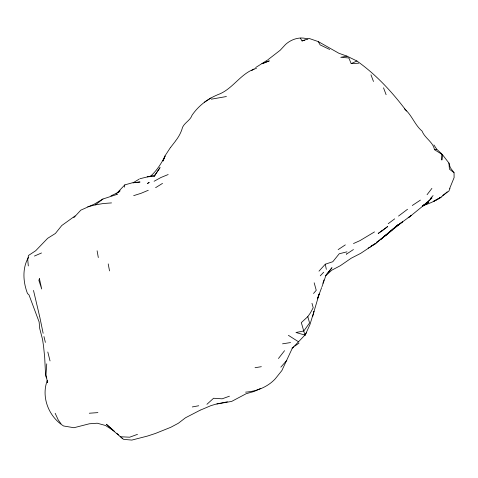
<?xml version="1.0" encoding="UTF-8"?>
<svg xmlns="http://www.w3.org/2000/svg" width="478" height="478" viewBox="0 0 478 478"><rect width="100%" height="100%" fill="white"/><g stroke="black" fill="none" stroke-linecap="round" stroke-linejoin="round"><path stroke-width="0.72" d="M46.742 363.848L46.008 374.453L47.483 382.621M404.418 108.829C411.857 114.935 414.725 124.961 422.08 131.109C424.882 138.321 433.032 141.835 434.502 149.698L442.419 154.627L441.857 160.046L441.797 153.892L436.737 149.261L433.893 144.942M124.388 187.143L124.812 184.884L132.179 182.835L140.042 181.987L133.033 182.835L139.146 179.142M312.648 316.621L313.968 311.501L309.935 324.58L304.928 335.622M313.837 312.044L319.185 293.958L317.416 298.87L321.658 287.571M47.173 380.733C41.072 397.314 48.81 416.732 63.58 425.982L73.965 427.726L89.356 423.783L97.231 423.215L105.501 425.492L114.296 431.162L106.355 424.237L112.211 429.674M322.907 283.275L323.976 279.959M321.963 286.728L326.056 275.035L331.977 267.692L325.697 275.788L331.642 270.267L340.342 265.696L351.21 258.216L360.729 253.334L375.959 243.218L371.059 246.17M449.971 188.493L448.836 191.164L442.688 195.383M245.608 392.145C256.596 391.398 267.728 387.001 275.298 378.791L281.865 370.575L292.243 348.372L304.934 335.06L306.416 332.676M449.655 188.505L454.1 177.625L454.058 172.743L450.294 167.623L448.932 163.04L442.419 154.627M147.206 176.842L154.149 176.358L160.064 167.587L155.117 174.781M175.934 140.442C178.981 136.427 181.293 132.083 182.584 127.202C184.92 122.41 190.31 120.325 192.048 115.21C198.298 106.098 207.225 99.06 217.43 94.865M170.192 147.923L164.952 155.953L163.01 161.044L165.107 155.989C161.295 163.578 156.443 171.178 149.949 176.723M28.549 257.248C22.09 268.218 23.075 281.954 27.485 293.504L29.015 294.926L39.118 321.939L39.71 328.517L42.542 339.404L43.534 346.006L44.693 357.413L45.619 375.941L46.497 377.984M307.79 316.657L309.571 322.961L303.823 330.973L295.948 332.503L304.934 335.06L301.319 322.614L307.79 316.657L310.449 312.857L313.21 307.707L311.979 303.297M154.149 176.358L155.691 174.339M427.063 194.701L431.903 188.386M170.365 147.708L175.731 140.777M278.453 358.5L284.565 350.679M313.532 293.48L316.245 290.283L314.171 282.797M280.855 367.146L286.806 360.352M124.812 184.884L116.046 194.068M318.993 271.163L325.285 264.209L332.784 261.723L339.237 253.764L346.992 251.834M430.26 198.693L433.08 195.592M73.803 217.687L80.818 210.159L94.291 204.13L102.949 199.009L117.636 194.205M320.266 275.842L323.678 272.221M118.424 192.503L120.068 190.77L118.108 192.437L110.932 195.896M396.125 226.196L387.066 234.345L383.679 236.676L384.599 235.762M447.199 191.821C440.692 198.627 431.981 202.69 423.161 205.618M206.926 404.304L213.576 398.258L222.139 398.819L229.44 396.202M393.818 228.484L397.953 224.821M393.645 228.353L375.314 243.882M387.066 234.345L392.546 229.661M396.053 226.751L402.757 221.613L380.858 239.281L387.837 233.682L383.679 236.676M396.292 226.106L397.893 224.774M268.176 59.559L280.18 50.256L285.623 44.394C291.532 39.071 300.13 36.316 307.826 39.094M407.537 209.262L398.515 216.074M87.725 206.801L95.373 204.883L102.949 199.009M382.741 230.33L387.73 226.506L378.164 233.491L382.741 230.33L381.307 231.406M412.281 205.498L420.431 200.109M376.921 242.101L376.598 242.346L382.986 237.506M388.208 223.698L394.685 218.858M292.034 348.109L293.773 346.861M294.932 346.024L298.995 343.102M75.106 215.919L61.758 225.532L55.394 233.467L47.663 238.307L35.665 250.753L28.471 255.485L27.748 259.668L28.31 265.935M397.29 225.706L411.038 215.65L426.657 202.971L423.03 205.94L428.838 202.236L422.271 206.048L427.81 203.198L423.562 205.283M255.646 67.559L267.728 59.905M338.143 249.624L345.331 244.879M353.427 249.54L346.389 254.182L346.741 253.955M251.739 70.547L254.141 68.975M204.279 102.286L210.941 97.984M155.607 187.675L162.52 183.385M154.095 181.27L160.966 177.493L168.172 174.536M371.107 246.188L374.943 244.037M374.513 231.908L359.916 240.655L353.487 243.541M369.709 247.365L370.074 247.162L368.168 248.088M441.242 197.205L433.45 201.405L440.567 197.498L439.33 197.982M217.849 94.662C233.091 89.261 240.798 72.62 256.471 68.354M200.443 410.046L185.5 417.772L178.312 423.281L170.801 427.284L155.41 433.462L147.606 436.026L131.838 440.083L123.557 439.354L112.503 430.021M260.821 388.363L254.087 391.47L246.26 393.675L231.687 401.4L215.715 404.203L210.834 405.673L200.754 409.969M356.899 60.993L346.962 56.135L340.748 57.312L348.856 57.969L351.187 63.616L356.899 60.993C376.222 74.652 392.324 92.188 406.485 111.033M34.44 256.053L41.508 252.976M148.264 190.28L141.1 193.291L133.679 195.651M262.326 63.616L269.275 60.879L261.944 63.771M137.485 434.353L129.669 437.203L121.376 436.796M300.387 38.126L302.03 40.947L309.063 38.425L318.27 41.592L338.884 53.267L346.962 56.135M302.03 40.947L304.88 40.2M227.397 401.813L216.881 403.922M89.29 413.231L97.906 412.61M154.639 175.169L139.905 178.724M211.324 99.179L226.411 96.532M434.502 149.698L436.737 149.261M192.293 406.945L198.723 405.756M95.373 204.883L103.29 203.526L111.517 202.905M255.049 367.719L261.346 366.686M282.546 343.825L290.558 342.571M351.187 63.616L358.649 63.215M329.671 49.467L320.123 44.89L318.27 41.592M288.389 335.317L298.696 341.901M454.058 172.743L449.422 169.122L448.932 163.04M116.979 433.45L118.55 434.902M120.115 436.354L122.732 438.774M60.999 423.771L58.22 419.917L55.161 413.285M370.964 74.807L373.485 81.481M383.523 87.821L386.11 94.692M47.806 351.999L50.035 360.908M33.502 290.421L39.692 316.657M43.958 336.524L45.368 342.379M43.134 333.274L39.788 317.069M325.285 264.209L326.331 269.371M108.213 263.91L109.534 270.895M97.112 250.801L98.319 257.564M47.394 380.613L47.436 382.382M39.417 278.668L38.879 280.383L41.7 288.981L39.417 278.668M431.915 197.94L426.657 203.24L423.335 205.54L431.915 197.94M149.1 182.345L147.612 183.48L149.1 182.345M411.038 215.65L408.212 217.717L411.038 215.65"/></g></svg>
